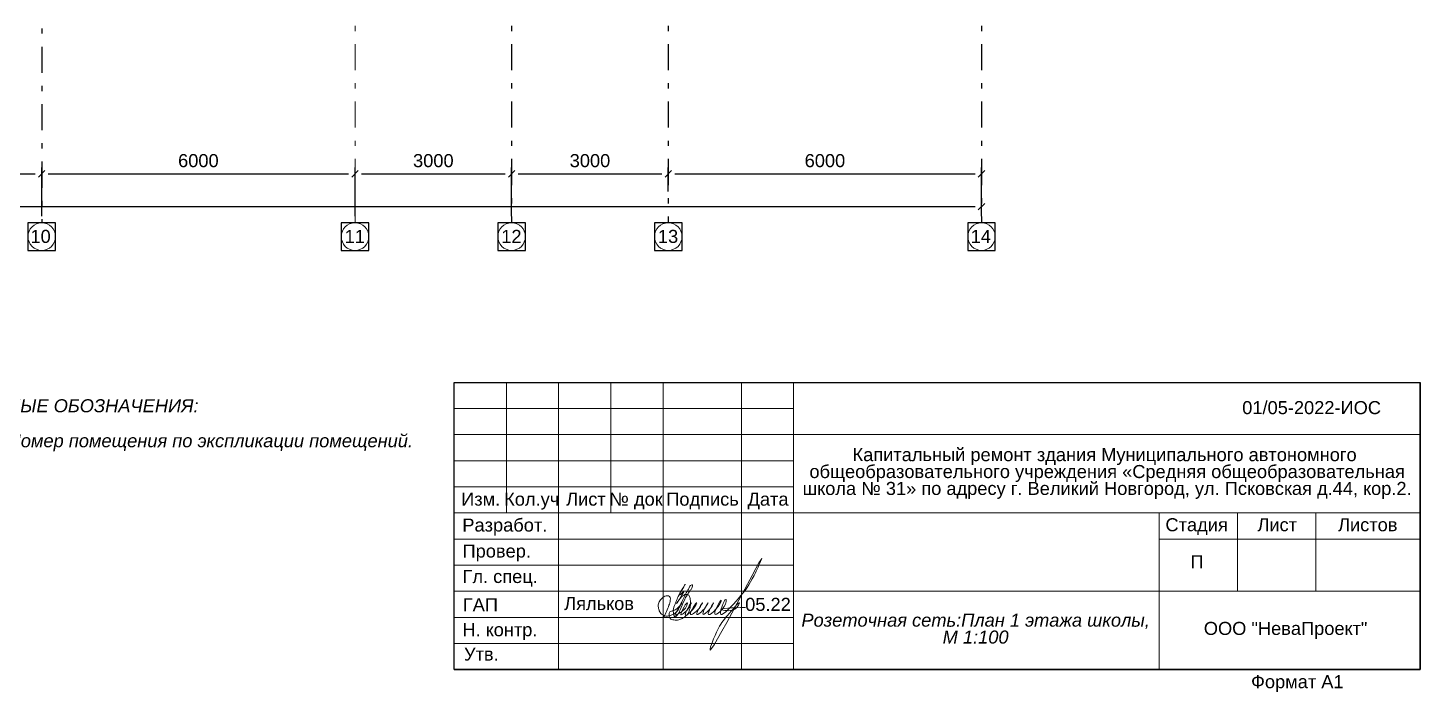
# Model space of a CAD drawing. Header units: metres. Extents: x 0 to 83.6, y 0.2 to 58.2.
# Drawn here: x 56.97 to 83.64, y 0.15 to 12.87 of the extents above; entities that cross this region are included whole.
import ezdxf
from ezdxf.enums import TextEntityAlignment as Align

# ---------------------------------------------------------------- set-up
doc = ezdxf.new("R2010")
doc.units = ezdxf.units.M
doc.header["$MEASUREMENT"] = 0
doc.linetypes.add('( Dashdot )', pattern=[1.001, 0.5, -0.25, 0.001, -0.25])
doc.linetypes.add('DGN Style 3', pattern=[9.681301, 6.915215, -2.766086])
doc.layers.get('DEFPOINTS').update_dxf_attribs({"lineweight": 0})
doc.layers.add('Level 63', color=7, linetype='Continuous', lineweight=0)
doc.layers.add('YOLO_STAMP', color=1, linetype='Continuous')
doc.layers.add('YOLO_TABLE', color=1, linetype='Continuous')
doc.styles.add('Arial', font='ariali.ttf')
doc.styles.add('GOST 2.304', font='cs_gost2304.shx')
doc.styles.add('Standard_0', font='arial.ttf')
doc.styles.add('Style-Arial', font='arial.ttf')
doc.dimstyles.get("Standard").update_dxf_attribs({"dimtxt": 0.00018, "dimasz": 0.00018, "dimexe": 0.0002, "dimexo": 0.0625, "dimgap": 9e-05, "dimtad": 0, "dimtih": 1, "dimtoh": 1, "dimdec": 4, "dimlfac": 1000, "dimzin": 0, "dimdsep": 46, "dimtxsty": 'Standard_0', "dimcen": 9e-05, "dimadec": 0, "dimazin": 0, "dimtfac": 1, "dimtdec": 4, "dimtofl": 0, "dimtmove": 0, "dimatfit": 0, "dimfxl": 0.01, "dimfxlon": 1, "dimtolj": 1, "dimtzin": 0, "dimarcsym": 0})

# ---------------------------------------------------------------- blocks, each defined once
blk = doc.blocks.new('_Oblique-1')
at = {"color": 0, "linetype": 'ByBlock', "lineweight": -2}
blk.add_line((0.5, 0.5), (-0.5, -0.5), dxfattribs=at)
blk = doc.blocks.new('*D10')
at = {"color": 0, "linetype": 'Continuous', "lineweight": -2, "transparency": 16777216}
for p, q in [((9.237, 9.263), (9.237, 9.574)), ((9.362, 9.449), (75.112, 9.449)), ((75.237, 9.263), (75.237, 9.574))]:
    blk.add_line(p, q, dxfattribs=at)
at = {"layer": 'DEFPOINTS', "color": 0, "linetype": 'Continuous', "transparency": 16777216}
for p in [(75.237, 9.449), (9.237, 9.138), (75.237, 9.138)]:
    blk.add_point(p, dxfattribs=at)
at = {"color": 0, "linetype": 'Continuous', "lineweight": -2, "transparency": 16777216, "xscale": 0.125, "yscale": 0.125, "zscale": 0.125, "rotation": 180}
blk.add_blockref('_Oblique-1', (9.237, 9.449), dxfattribs=at)
at = {"color": 0, "linetype": 'Continuous', "lineweight": -2, "transparency": 16777216, "xscale": 0.125, "yscale": 0.125, "zscale": 0.125}
blk.add_blockref('_Oblique-1', (75.237, 9.449), dxfattribs=at)
at = {"color": 0, "linetype": 'Continuous', "lineweight": 0, "transparency": 16777216, "insert": (42.237, 9.701), "char_height": 0.25, "attachment_point": 5, "style": 'Style-Arial'}
blk.add_mtext('\\A1;66000', dxfattribs=at)
blk = doc.blocks.new('*D169')
at = {"color": 0, "linetype": 'Continuous', "lineweight": -2, "transparency": 16777216}
for p, q in [((51.237, 9.263), (51.237, 10.201)), ((57.237, 9.263), (57.237, 10.201)), ((51.362, 10.076), (57.112, 10.076))]:
    blk.add_line(p, q, dxfattribs=at)
at = {"layer": 'DEFPOINTS', "color": 0, "linetype": 'Continuous', "transparency": 16777216}
for p in [(57.237, 10.076), (51.237, 9.138), (57.237, 9.138)]:
    blk.add_point(p, dxfattribs=at)
at = {"color": 0, "linetype": 'Continuous', "lineweight": -2, "transparency": 16777216, "xscale": 0.125, "yscale": 0.125, "zscale": 0.125, "rotation": 180}
blk.add_blockref('_Oblique-1', (51.237, 10.076), dxfattribs=at)
at = {"color": 0, "linetype": 'Continuous', "lineweight": -2, "transparency": 16777216, "xscale": 0.125, "yscale": 0.125, "zscale": 0.125}
blk.add_blockref('_Oblique-1', (57.237, 10.076), dxfattribs=at)
at = {"color": 0, "linetype": 'Continuous', "lineweight": 0, "transparency": 16777216, "insert": (54.237, 10.328), "char_height": 0.25, "attachment_point": 5, "style": 'Style-Arial'}
blk.add_mtext('\\A1;6000', dxfattribs=at)
blk = doc.blocks.new('*D188')
at = {"color": 0, "linetype": 'Continuous', "lineweight": -2, "transparency": 16777216}
for p, q in [((57.237, 9.263), (57.237, 10.201)), ((63.237, 9.263), (63.237, 10.201)), ((57.362, 10.076), (63.112, 10.076))]:
    blk.add_line(p, q, dxfattribs=at)
at = {"layer": 'DEFPOINTS', "color": 0, "linetype": 'Continuous', "transparency": 16777216}
for p in [(63.237, 10.076), (57.237, 9.138), (63.237, 9.138)]:
    blk.add_point(p, dxfattribs=at)
at = {"color": 0, "linetype": 'Continuous', "lineweight": -2, "transparency": 16777216, "xscale": 0.125, "yscale": 0.125, "zscale": 0.125, "rotation": 180}
blk.add_blockref('_Oblique-1', (57.237, 10.076), dxfattribs=at)
at = {"color": 0, "linetype": 'Continuous', "lineweight": -2, "transparency": 16777216, "xscale": 0.125, "yscale": 0.125, "zscale": 0.125}
blk.add_blockref('_Oblique-1', (63.237, 10.076), dxfattribs=at)
at = {"color": 0, "linetype": 'Continuous', "lineweight": 0, "transparency": 16777216, "insert": (60.237, 10.328), "char_height": 0.25, "attachment_point": 5, "style": 'Style-Arial'}
blk.add_mtext('\\A1;6000', dxfattribs=at)
blk = doc.blocks.new('*D189')
at = {"color": 0, "linetype": 'Continuous', "lineweight": -2, "transparency": 16777216}
for p, q in [((63.237, 9.263), (63.237, 10.201)), ((66.237, 9.263), (66.237, 10.201)), ((63.362, 10.076), (66.112, 10.076))]:
    blk.add_line(p, q, dxfattribs=at)
at = {"layer": 'DEFPOINTS', "color": 0, "linetype": 'Continuous', "transparency": 16777216}
for p in [(66.237, 10.076), (63.237, 9.138), (66.237, 9.138)]:
    blk.add_point(p, dxfattribs=at)
at = {"color": 0, "linetype": 'Continuous', "lineweight": -2, "transparency": 16777216, "xscale": 0.125, "yscale": 0.125, "zscale": 0.125, "rotation": 180}
blk.add_blockref('_Oblique-1', (63.237, 10.076), dxfattribs=at)
at = {"color": 0, "linetype": 'Continuous', "lineweight": -2, "transparency": 16777216, "xscale": 0.125, "yscale": 0.125, "zscale": 0.125}
blk.add_blockref('_Oblique-1', (66.237, 10.076), dxfattribs=at)
at = {"color": 0, "linetype": 'Continuous', "lineweight": 0, "transparency": 16777216, "insert": (64.737, 10.328), "char_height": 0.25, "attachment_point": 5, "style": 'Style-Arial'}
blk.add_mtext('\\A1;3000', dxfattribs=at)
blk = doc.blocks.new('*D190')
at = {"color": 0, "linetype": 'Continuous', "lineweight": -2, "transparency": 16777216}
for p, q in [((66.237, 9.263), (66.237, 10.201)), ((69.237, 9.738), (69.237, 10.201)), ((66.362, 10.076), (69.112, 10.076))]:
    blk.add_line(p, q, dxfattribs=at)
at = {"layer": 'DEFPOINTS', "color": 0, "linetype": 'Continuous', "transparency": 16777216}
for p in [(69.237, 10.076), (69.237, 9.613), (66.237, 9.138)]:
    blk.add_point(p, dxfattribs=at)
at = {"color": 0, "linetype": 'Continuous', "lineweight": -2, "transparency": 16777216, "xscale": 0.125, "yscale": 0.125, "zscale": 0.125, "rotation": 180}
blk.add_blockref('_Oblique-1', (66.237, 10.076), dxfattribs=at)
at = {"color": 0, "linetype": 'Continuous', "lineweight": -2, "transparency": 16777216, "xscale": 0.125, "yscale": 0.125, "zscale": 0.125}
blk.add_blockref('_Oblique-1', (69.237, 10.076), dxfattribs=at)
at = {"color": 0, "linetype": 'Continuous', "lineweight": 0, "transparency": 16777216, "insert": (67.737, 10.328), "char_height": 0.25, "attachment_point": 5, "style": 'Style-Arial'}
blk.add_mtext('\\A1;3000', dxfattribs=at)
blk = doc.blocks.new('*D191')
at = {"color": 0, "linetype": 'Continuous', "lineweight": -2, "transparency": 16777216}
for p, q in [((69.237, 9.738), (69.237, 10.201)), ((75.237, 9.263), (75.237, 10.201)), ((69.362, 10.076), (75.112, 10.076))]:
    blk.add_line(p, q, dxfattribs=at)
at = {"layer": 'DEFPOINTS', "color": 0, "linetype": 'Continuous', "transparency": 16777216}
for p in [(75.237, 10.076), (69.237, 9.613), (75.237, 9.138)]:
    blk.add_point(p, dxfattribs=at)
at = {"color": 0, "linetype": 'Continuous', "lineweight": -2, "transparency": 16777216, "xscale": 0.125, "yscale": 0.125, "zscale": 0.125, "rotation": 180}
blk.add_blockref('_Oblique-1', (69.237, 10.076), dxfattribs=at)
at = {"color": 0, "linetype": 'Continuous', "lineweight": -2, "transparency": 16777216, "xscale": 0.125, "yscale": 0.125, "zscale": 0.125}
blk.add_blockref('_Oblique-1', (75.237, 10.076), dxfattribs=at)
at = {"color": 0, "linetype": 'Continuous', "lineweight": 0, "transparency": 16777216, "insert": (72.237, 10.328), "char_height": 0.25, "attachment_point": 5, "style": 'Style-Arial'}
blk.add_mtext('\\A1;6000', dxfattribs=at)

msp = doc.modelspace()

# ---------------------------------------------------------------- linework, layer by layer
at = {"color": 1, "linetype": '( Dashdot )', "lineweight": 0}
msp.add_line((63.23685933, 57.661085), (63.23685933, 9.13767004), dxfattribs=at)
at = {"color": 1, "linetype": '( Dashdot )'}
for p, q in [((66.23685933, 57.661085), (66.23685933, 9.13767004)), ((69.23685933, 57.661085), (69.23685933, 9.13767004)), ((75.23685933, 57.661085), (75.23685933, 9.13767004)), ((57.23685933, 25.711085), (57.23685933, 9.13767004))]:
    msp.add_line(p, q, dxfattribs=at)
for p, q in [((83.63685933, 0.58214124), (83.63685933, 6.08214124)), ((65.13685933, 0.58214124), (83.63685933, 0.58214124))]:
    msp.add_line(p, q)
at = {"color": 7, "linetype": 'Continuous', "lineweight": 13}
for centre in [(57.23685933, 8.8743146), (63.23685933, 8.8743146), (66.23685933, 8.8743146), (69.23685933, 8.8743146), (75.23685933, 8.8743146)]:
    msp.add_circle(centre, 0.26335544, dxfattribs=at)
at = {"color": 5, "linetype": 'Continuous', "lineweight": 0}
msp.add_open_spline([(69.14739013, 1.58139668), (69.18537163, 1.65887471), (69.23777343, 1.76576854), (69.27336012, 1.89396698), (69.28426596, 1.96254498), (69.24439214, 2.00247185), (69.17918251, 1.99577867), (69.11448709, 1.95355414), (69.06674997, 1.89542956), (69.04284389, 1.83206785), (69.04602157, 1.77153863), (69.06234414, 1.7037666), (69.10030199, 1.64654215), (69.15945156, 1.6141979), (69.22563549, 1.6009927), (69.2906134, 1.62449925), (69.3477897, 1.6474985), (69.41756557, 1.70048252), (69.46119597, 1.81164116), (69.52586155, 1.93305946), (69.57656952, 2.05220764), (69.63489528, 2.13423802), (69.65627375, 2.19595941), (69.6985667, 2.21331796), (69.70123651, 2.17285665), (69.68971637, 2.13714993), (69.57502508, 2.00263479), (69.49484756, 1.80493924), (69.43286467, 1.6470052), (69.36151985, 1.5804689), (69.34563827, 1.61752362), (69.33652429, 1.6552631), (69.3257024, 1.73205012), (69.38131877, 1.87690018), (69.42644662, 1.99407173), (69.64897163, 2.36227582), (69.38228602, 1.92417908), (69.6212592, 2.1813181), (69.30006069, 1.70561146), (69.4808451, 1.97703539), (69.55784631, 2.03127381), (69.6388471, 2.01542106), (69.65951736, 1.93564183), (69.66854779, 1.80921333), (69.6350672, 1.64517581), (69.51648775, 1.56832543), (69.43131208, 1.5289671), (69.34995775, 1.5281736), (69.27846619, 1.54604712), (69.25366733, 1.59201251), (69.24891038, 1.63385462), (69.26032934, 1.70557246), (69.3868301, 1.69675494), (69.60366551, 2.01088813), (69.29638716, 1.55979729), (69.49464187, 1.69819249), (69.5735155, 1.73985753), (69.63229575, 1.95010526), (69.37589284, 1.52651145), (69.62183459, 1.72359128), (69.73770082, 1.97849645), (69.45603663, 1.50894944), (69.71709969, 1.71919697), (69.83903804, 1.96626587), (69.54838587, 1.53826483), (69.82576318, 1.71607906), (69.94742758, 1.97004715), (69.67515369, 1.51637315), (69.93612862, 1.73082945), (70.0469049, 1.95559303), (69.77026954, 1.47147506), (70.06260709, 1.75349834), (70.12778665, 1.91977411), (69.8434875, 1.43143423), (70.21854423, 1.77865589), (70.27260331, 1.98421805), (69.95522786, 1.42303494), (70.34790853, 1.78107534), (70.34382886, 2.00804231), (70.10329628, 1.41886892), (70.69975001, 2.0651554), (70.81501912, 2.24010086), (71.36085563, 3.41884534), (69.68063417, 0.12112907), (70.21319125, 1.45440749), (70.36408451, 1.60599123), (70.64166469, 1.94108216), (70.52179486, 1.67314605), (70.06032346, 1.75667219), (70.46432745, 1.76664493), (70.71501426, 1.77283308)], degree=3, knots=[0, 0, 0, 0, 0.2562803004, 0.353581312, 0.4067852274, 0.4509473487, 0.5002276184, 0.5895393988, 0.6782425468, 0.7211385678, 0.7897551708, 0.8556216145, 0.9299129522, 0.9867957625, 1.0544819228, 1.1249347001, 1.1891749501, 1.2398657854, 1.3825933375, 1.5339039808, 1.6567075615, 1.7691664286, 1.8332414079, 1.851218006, 1.8770796622, 1.9196269247, 1.9749905349, 2.3900915795, 2.5116275802, 2.5641829799, 2.588529776, 2.6103725408, 2.6862141917, 2.814194141, 3.0416079756, 3.2381323021, 3.4580226679, 3.5421508965, 3.7996953349, 3.9645807325, 4.0502260318, 4.1084560221, 4.1742861716, 4.2715289486, 4.505320374, 4.6141143734, 4.6840662553, 4.7833421699, 4.8580472534, 4.8830769891, 4.9342525301, 4.9874475972, 5.0680312777, 5.2733136203, 5.5282089024, 5.5968653695, 5.8149898961, 5.8618143381, 6.1121489939, 6.2791156457, 6.4197552739, 6.6806654249, 6.8867770651, 7.007329578, 7.257369268, 7.4544233067, 7.5842980085, 7.8300399198, 8.0479562932, 8.1439017789, 8.3831996098, 8.6587396861, 8.6718904569, 8.8879425913, 9.2212961778, 9.2315937896, 9.5021829672, 9.8202573701, 9.8492024353, 10.1200339613, 10.4951518524, 11.0964018751, 11.4167375307, 13.3717374792, 13.8409255782, 14.2082802929, 14.4248558544, 14.5360907922, 14.8080890705, 15.2528296976, 15.2528296976, 15.2528296976, 15.2528296976], dxfattribs=at)
at = {"layer": 'Level 63', "color": 7, "linetype": 'Continuous', "lineweight": 13}
for p, q in [((65.13685933, 6.08214124), (83.63685933, 6.08214124)), ((65.13685933, 6.08214124), (65.13685933, 0.58214124)), ((66.13685933, 6.08214124), (66.13685933, 3.58214124)), ((67.13685933, 6.08214124), (67.13685933, 0.58214124)), ((68.13685933, 6.08214124), (68.13685933, 3.58214124)), ((69.13685933, 6.08214124), (69.13685933, 0.58214124)), ((70.63685933, 6.08214124), (70.63685933, 0.58214124)), ((71.63685933, 6.08214124), (71.63685933, 0.58214124)), ((71.63685933, 5.08214124), (83.63685933, 5.08214124)), ((65.13685933, 4.08214124), (71.63685933, 4.08214124)), ((65.13685933, 3.58214124), (71.63685933, 3.58214124)), ((71.63685933, 3.58214124), (83.63685933, 3.58214124)), ((78.63685933, 3.08214124), (83.63685933, 3.08214124)), ((71.63685933, 2.08214124), (83.63685933, 2.08214124))]:
    msp.add_line(p, q, dxfattribs=at)
at = {"layer": 'Level 63', "color": 7, "linetype": 'Continuous', "lineweight": 0}
for p, q in [((65.13685933, 5.58214124), (71.63685933, 5.58214124)), ((65.13685933, 5.08214124), (71.63685933, 5.08214124)), ((65.13685933, 4.58214124), (71.63685933, 4.58214124)), ((65.13685933, 3.08214124), (71.63685933, 3.08214124)), ((65.13685933, 2.58214124), (71.63685933, 2.58214124)), ((65.13685933, 2.08214124), (71.63685933, 2.08214124)), ((65.13685933, 1.58214124), (71.63685933, 1.58214124)), ((65.13685933, 1.08214124), (71.63685933, 1.08214124))]:
    msp.add_line(p, q, dxfattribs=at)
at = {"layer": 'Level 63', "color": 7, "linetype": 'Continuous', "lineweight": 13, "flags": 128}
for points in [[(78.63685933, 3.58214124), (78.63685933, 0.58214124)], [(80.13685933, 3.58214124), (80.13685933, 2.08214124)], [(81.63685933, 3.58214124), (81.63685933, 2.08214124)]]:
    msp.add_lwpolyline(points, dxfattribs=at)
at = {"layer": 'YOLO_STAMP'}
msp.add_lwpolyline([(65.13685933, 6.08214124), (83.63685933, 6.08214124), (83.63685933, 0.58214124), (65.13685933, 0.58214124)], close=True, dxfattribs=at)
at = {"layer": 'YOLO_TABLE'}
for points in [[(56.97350388, 8.61095915), (57.50021477, 8.61095915), (57.50021477, 9.13767004), (56.97350388, 9.13767004)], [(62.97350388, 8.61095915), (63.50021477, 8.61095915), (63.50021477, 9.13767004), (62.97350388, 9.13767004)], [(65.97350388, 8.61095915), (66.50021477, 8.61095915), (66.50021477, 9.13767004), (65.97350388, 9.13767004)], [(68.97350388, 8.61095915), (69.50021477, 8.61095915), (69.50021477, 9.13767004), (68.97350388, 9.13767004)], [(74.97350388, 8.61095915), (75.50021477, 8.61095915), (75.50021477, 9.13767004), (74.97350388, 9.13767004)]]:
    msp.add_lwpolyline(points, close=True, dxfattribs=at)

# ---------------------------------------------------------------- texts
at = {"color": 7, "linetype": 'Continuous', "lineweight": 30, "style": 'Style-Arial'}
for s, p in [('10', (57.02078428, 9.00357723)), ('11', (63.03817473, 9.00357723)), ('12', (66.03817473, 9.00357723)), ('13', (69.03817473, 9.00357723)), ('14', (75.02758304, 9.00357723))]:
    msp.add_text(s, height=0.25, dxfattribs=at).set_placement(p, align=Align.TOP_LEFT)
at = {"color": 18, "linetype": 'Continuous', "lineweight": 13, "true_color": 0x000000, "style": 'Arial'}
for s, p in [('УСЛОВНЫЕ ОБОЗНАЧЕНИЯ:', (57.7980612, 5.7607232)), ('- Номер помещения по экспликации помещений.', (60.35958871, 5.09073869))]:
    msp.add_text(s, height=0.25, dxfattribs=at).set_placement(p, align=Align.TOP_CENTER)
at = {"color": 7, "linetype": 'Continuous', "lineweight": 0, "style": 'Style-Arial'}
msp.add_text('01/05-2022-ИОС', height=0.25, dxfattribs=at).set_placement((80.22905458, 5.72448878), align=Align.TOP_LEFT)
at = {"color": 7, "lineweight": 13, "style": 'Style-Arial'}
msp.add_text('Ляльков', height=0.25, dxfattribs=at).set_placement((67.24342671, 1.97340377), align=Align.TOP_LEFT)
at = {"color": 18, "linetype": 'DGN Style 3', "lineweight": 0, "true_color": 0x000000, "insert": (77.59332484, 4.82454263), "char_height": 0.25, "attachment_point": 2, "line_spacing_factor": 0.776524, "style": 'Style-Arial'}
msp.add_mtext('\\pt0.260417;Капитальный ремонт здания Муниципального автономного\\P общеобразовательного учреждения «Средняя общеобразовательная\\P школа № 31» по адресу г. Великий Новгород, ул. Псковская д.44, кор.2.\\P\\P', dxfattribs=at)
at = {"color": 7, "linetype": 'Continuous', "lineweight": 0, "insert": (79.36246537, 2.64885434), "char_height": 0.25, "attachment_point": 5, "line_spacing_factor": 0.72, "style": 'GOST 2.304'}
msp.add_mtext('\\fArial|b0|i0|c204204|p39;П', dxfattribs=at)
at = {"color": 7, "linetype": 'Continuous', "lineweight": 30, "insert": (70.70950854, 1.95680973), "char_height": 0.25, "attachment_point": 1, "line_spacing_factor": 0.72, "style": 'GOST 2.304'}
msp.add_mtext('\\fArial|b0|i0|c204204|p39;05.22', dxfattribs=at)
at = {"color": 7, "linetype": 'Continuous', "lineweight": 13, "insert": (75.12297336, 1.65495617), "char_height": 0.25, "width": 6.8082066547, "attachment_point": 2, "line_spacing_factor": 0.776524, "style": 'Arial'}
msp.add_mtext('{\\C0;Розеточная сеть:План 1 этажа школы, М 1:100}', dxfattribs=at)
at = {"layer": 'Level 63', "color": 7, "linetype": 'Continuous', "lineweight": 0, "style": 'Style-Arial'}
for s, p in [('Изм.', (65.64390716, 3.84715124)), ('Кол.уч', (66.6212273, 3.84715124)), ('Лист', (67.65962497, 3.84715124)), ('№ док', (68.61852627, 3.84715124)), ('Подпись', (69.8925256, 3.84715124)), ('Дата', (71.14800272, 3.84715124)), ('Разработ.', (66.10580535, 3.35118893)), ('Стадия', (79.35530408, 3.35715124)), ('Лист', (80.89962497, 3.35715124)), ('Листов', (82.63311602, 3.35715124)), ('Провер.', (65.95116819, 2.85345786)), ('Гл. спец.', (66.01744125, 2.36622806)), ('ГАП', (65.63805283, 1.82472459)), ('Н. контр.', (66.01234036, 1.34715124)), ('ООО "НеваПроект"', (81.05980371, 1.37164008)), ('Утв.', (65.65639258, 0.88034134)), ('Формат А1', (81.28422042, 0.35137039))]:
    msp.add_text(s, height=0.25, dxfattribs=at).set_placement(p, align=Align.MIDDLE_CENTER)

# ---------------------------------------------------------------- dimensions: what is measured, and where the dimension line sits
at = {"color": 5, "linetype": 'Continuous', "lineweight": 0}
for base, p1, p2, picture, middle in [((57.23685933, 10.07572175), (51.23685933, 9.13767004), (57.23685933, 9.13767004), '*D169', (54.23685933, 10.32836499)), ((63.23685933, 10.07572175), (57.23685933, 9.13767004), (63.23685933, 9.13767004), '*D188', (60.23685933, 10.32836499)), ((66.23685933, 10.07572175), (63.23685933, 9.13767004), (66.23685933, 9.13767004), '*D189', (64.73685933, 10.32845026)), ((69.23685933, 10.07572175), (66.23685933, 9.13767004), (69.23685933, 9.613085), '*D190', (67.73685933, 10.32845026)), ((75.23685933, 10.07572175), (69.23685933, 9.613085), (75.23685933, 9.13767004), '*D191', (72.23685933, 10.32836499)), ((75.2368593261, 9.4485975154), (9.2368593261, 9.1376700423), (75.2368593261, 9.1376700423), '*D10', (42.2368593261, 9.7012407623))]:
    dim = msp.add_linear_dim(base=base, p1=p1, p2=p2, dimstyle='Standard', override={"dimtxt": 0.25, "dimasz": 0.125, "dimexe": 0.125, "dimexo": 0.125, "dimgap": 0.125, "dimtad": 1, "dimtih": 0, "dimtoh": 0, "dimzin": 11, "dimtxsty": 'Style-Arial', "dimblk": '_Oblique-1', "dimfxlon": 0, "dimfrac": 2, "dimtzin": 11}, dxfattribs=at)
    dim.commit()
    dim.dimension.update_dxf_attribs({"geometry": picture, "text_midpoint": middle})

doc.saveas('drawing.dxf')
